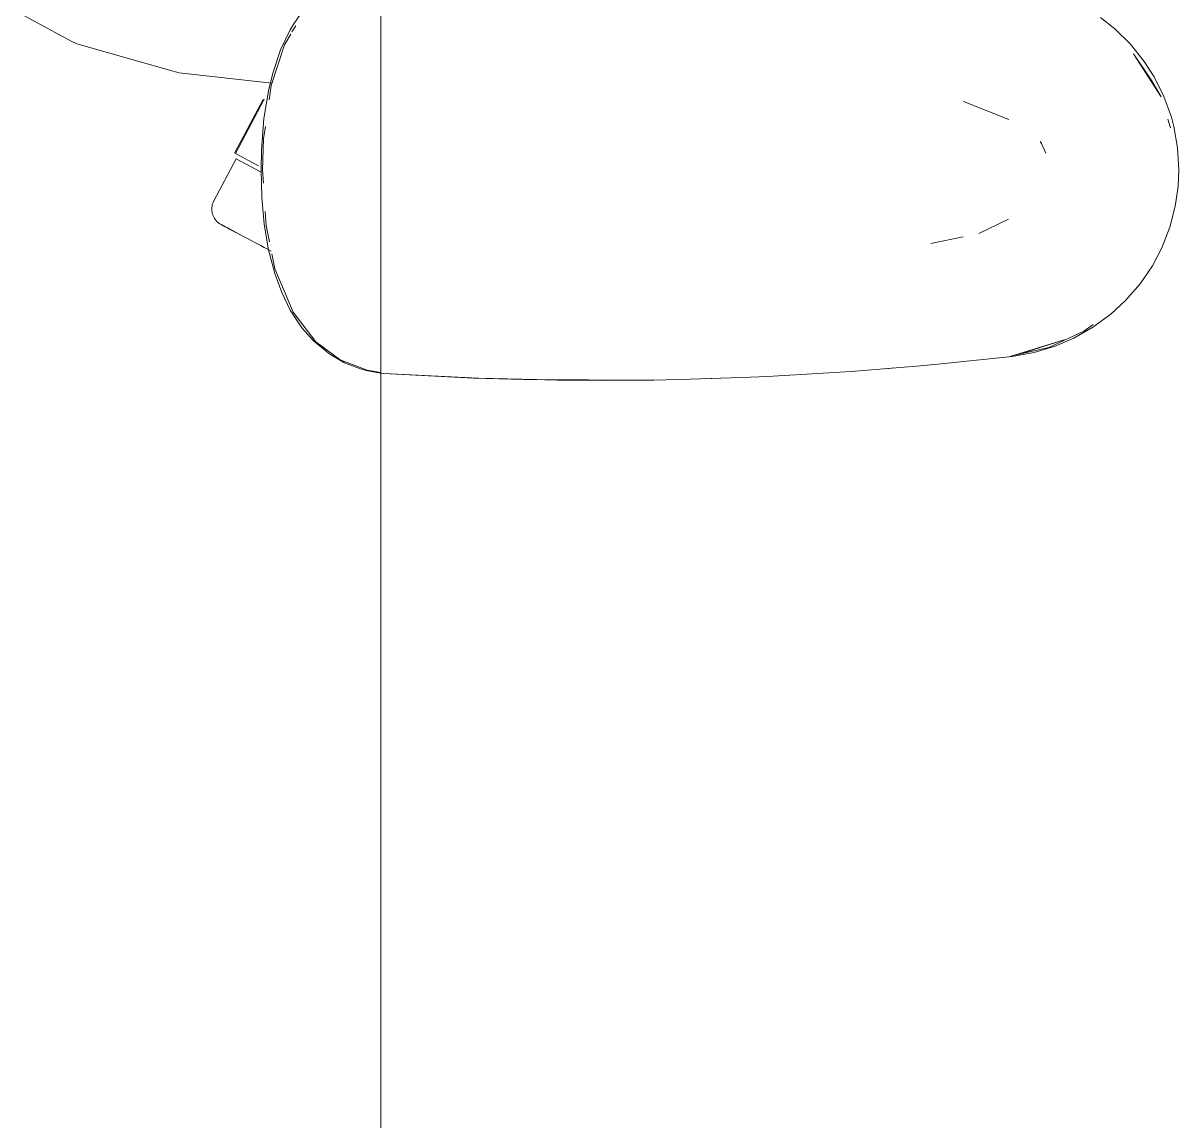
# Model space of a CAD drawing. Header units: millimetres. Extents: x 155927 to 295199, y -4084 to 97293.
# Drawn here: x 210110.5 to 210376.6, y 9928.2 to 10181 of the extents above; entities that cross this region are included whole.
import ezdxf

# ---------------------------------------------------------------- set-up
doc = ezdxf.new("R2010")
doc.units = ezdxf.units.MM
doc.header["$MEASUREMENT"] = 0
doc.layers.add('G-IMPT', color=8, linetype='CONTINUOUS', lineweight=9)
doc.layers.add('I-FURN', color=8, linetype='CONTINUOUS', lineweight=9)

msp = doc.modelspace()

# ---------------------------------------------------------------- linework, layer by layer
at = {"layer": 'G-IMPT'}
for p, q in [((210175.21, 10184.23), (210172.77, 10180.78)), ((210121.71, 10176.75), (210110.47, 10182.76)), ((210361.84, 10179.64), (210358.53, 10182.26)), ((210169.76, 10174.77), (210171.96, 10179.4)), ((210171.96, 10179.4), (210172.77, 10180.78)), ((210172.37, 10178.91), (210173.23, 10180.35)), ((210365.44, 10176.09), (210361.84, 10179.64)), ((210122.82, 10176.16), (210121.71, 10176.75)), ((210170.62, 10175.99), (210172.09, 10178.44)), ((210144.17, 10170.15), (210122.82, 10176.16)), ((210167.59, 10166.59), (210170.62, 10175.99)), ((210168.02, 10169.68), (210169.76, 10174.77)), ((210365.44, 10176.09), (210368.63, 10172.12)), ((210372.49, 10163.96), (210366.17, 10173.91)), ((210370.33, 10167.64), (210366.17, 10173.91)), ((210370.9, 10168.57), (210368.63, 10172.12)), ((210144.17, 10170.15), (210146.43, 10169.51)), ((210167.71, 10167.1), (210146.43, 10169.51)), ((210168.02, 10169.68), (210167.04, 10165.75)), ((210373.14, 10164.06), (210370.9, 10168.57)), ((210167.04, 10165.75), (210165.92, 10158.99)), ((210167.13, 10163.3), (210167.59, 10166.59)), ((210372.49, 10163.96), (210370.33, 10167.64)), ((210327.01, 10162.89), (210337.43, 10158.74)), ((210373.14, 10164.06), (210374.85, 10159.29)), ((210165.35, 10151.68), (210165.92, 10158.99)), ((210374.05, 10158.85), (210374.67, 10156.82)), ((210375.41, 10157.16), (210374.85, 10159.29)), ((210165.86, 10154.33), (210166.26, 10157.12)), ((210376.29, 10152.21), (210375.41, 10157.16)), ((210165.86, 10154.33), (210165.63, 10147.17)), ((210344.96, 10153.22), (210344.66, 10153.67)), ((210345.97, 10150.99), (210344.96, 10153.22)), ((210165.35, 10151.68), (210165.26, 10147.17)), ((210376.59, 10147.17), (210376.29, 10152.21)), ((210165.26, 10147.17), (210165.44, 10140.83)), ((210165.82, 10144.06), (210165.63, 10147.17)), ((210376.59, 10147.17), (210376.42, 10143.32)), ((210375.77, 10138.81), (210376.42, 10143.32)), ((210166, 10134.68), (210165.44, 10140.83)), ((210166.42, 10134.34), (210166.22, 10137.55)), ((210375.77, 10138.81), (210374.51, 10133.94)), ((210166, 10134.68), (210167, 10128.75)), ((210167.19, 10130.59), (210166.42, 10134.34)), ((210337.34, 10135.79), (210330.56, 10132.52)), ((210372.67, 10129.23), (210374.51, 10133.94)), ((210319.51, 10130.19), (210326.94, 10131.76)), ((210168.43, 10123.27), (210167, 10128.75)), ((210370.48, 10125.07), (210372.67, 10129.23)), ((210168.46, 10124.38), (210167.75, 10127.85)), ((210168.43, 10123.27), (210170.02, 10118.93)), ((210168.46, 10124.38), (210170.79, 10118.76)), ((210370.48, 10125.07), (210367.65, 10120.9)), ((210367.65, 10120.9), (210364.33, 10117.06)), ((210172, 10114.86), (210170.02, 10118.93)), ((210172.63, 10114.36), (210170.79, 10118.76)), ((210360.89, 10113.9), (210364.33, 10117.06)), ((210172, 10114.86), (210174.66, 10110.81)), ((210177.84, 10107.58), (210172.63, 10114.36)), ((210360.89, 10113.9), (210356.81, 10110.9)), ((210174.66, 10110.81), (210177.32, 10107.77)), ((210346.68, 10106.26), (210354.74, 10110)), ((210352.37, 10108.39), (210356.81, 10110.9)), ((210356.85, 10111.59), (210354.74, 10110)), ((210181.06, 10104.7), (210177.32, 10107.77)), ((210183.47, 10103.41), (210177.84, 10107.58)), ((210337.71, 10104.22), (210350.17, 10108.05)), ((210350.17, 10108.05), (210341.03, 10105.13)), ((210352.37, 10108.39), (210348.13, 10106.58)), ((210184.5, 10102.74), (210181.06, 10104.7)), ((210337.71, 10104.22), (210341.03, 10105.13)), ((210338.22, 10104.22), (210343.27, 10105.11)), ((210346.68, 10106.26), (210338.5, 10104.4)), ((210348.13, 10106.58), (210343.27, 10105.11)), ((210189.66, 10101), (210183.47, 10103.41)), ((210184.5, 10102.74), (210188.14, 10101.35)), ((210301.11, 10100.72), (210316.17, 10101.97)), ((210316.17, 10101.97), (210320.3, 10102.31)), ((210320.3, 10102.31), (210338.22, 10104.22)), ((210189.49, 10100.98), (210188.14, 10101.35)), ((210189.49, 10100.98), (210191.88, 10100.53)), ((210189.66, 10101), (210192.83, 10100.52)), ((210193.53, 10100.28), (210191.88, 10100.53)), ((210214.1, 10099.23), (210193.53, 10100.28)), ((210215.31, 10099.19), (210193.53, 10100.28)), ((210193.53, 10100.28), (210195.13, 10100.17)), ((210215.31, 10099.19), (210195.13, 10100.17)), ((210235.5, 10098.73), (210214.1, 10099.23)), ((210225.66, 10098.89), (210214.1, 10099.23)), ((210214.1, 10099.23), (210215.31, 10099.19)), ((210235.5, 10098.73), (210215.31, 10099.19)), ((210275.86, 10099.33), (210264.1, 10098.94)), ((210269.04, 10099.08), (210267.54, 10099.06)), ((210270.97, 10099.19), (210269.04, 10099.08)), ((210275.86, 10099.33), (210281.88, 10099.58)), ((210296.02, 10100.39), (210281.88, 10099.58)), ((210301.11, 10100.72), (210296.02, 10100.39)), ((210309.29, 10101.37), (210310.97, 10101.54)), ((210255.68, 10098.77), (210225.66, 10098.89)), ((210235.5, 10098.73), (210225.66, 10098.89)), ((210225.66, 10098.89), (210244.89, 10098.69)), ((210233.46, 10098.75), (210231.25, 10098.83)), ((210235.5, 10098.77), (210233.46, 10098.75)), ((210255.68, 10098.77), (210235.5, 10098.73)), ((210255.68, 10098.77), (210244.89, 10098.69)), ((210255.68, 10098.77), (210264.1, 10098.94))]:
    msp.add_line(p, q, dxfattribs=at)
at = {"layer": 'I-FURN'}
for p, q in [((210192.83, 9382.71), (210192.83, 10982.71)), ((210192.83, 10982.71), (210192.83, 9382.71)), ((210165.76, 10163.39), (210159.18, 10151.03)), ((210159.35, 10150.94), (210165.93, 10163.3)), ((210165.93, 10163.3), (210166.02, 10163.25)), ((210159.54, 10149.71), (210154.39, 10140.02)), ((210164.65, 10148.12), (210159.35, 10150.94)), ((210165.17, 10146.71), (210159.54, 10149.71)), ((210154, 10138.92), (210154.03, 10139.08)), ((210154.03, 10139.08), (210154.07, 10139.23)), ((210154.07, 10139.23), (210154.12, 10139.39)), ((210154.12, 10139.39), (210154.17, 10139.54)), ((210154.17, 10139.54), (210154.23, 10139.69)), ((210154.23, 10139.69), (210154.3, 10139.84)), ((210154.3, 10139.84), (210154.37, 10139.98)), ((210154.37, 10139.98), (210154.39, 10140.02)), ((210153.92, 10138.28), (210153.93, 10138.44)), ((210153.92, 10138.12), (210153.92, 10138.28)), ((210153.92, 10137.96), (210153.92, 10138.12)), ((210153.93, 10137.8), (210153.92, 10137.96)), ((210153.93, 10138.44), (210153.95, 10138.6)), ((210153.95, 10137.64), (210153.93, 10137.8)), ((210153.95, 10138.6), (210153.97, 10138.76)), ((210153.97, 10137.48), (210153.95, 10137.64)), ((210153.97, 10138.76), (210154, 10138.92)), ((210154, 10137.32), (210153.97, 10137.48)), ((210154.03, 10137.16), (210154, 10137.32)), ((210154.08, 10137.01), (210154.03, 10137.16)), ((210154.12, 10136.85), (210154.08, 10137.01)), ((210154.18, 10136.7), (210154.12, 10136.85)), ((210154.24, 10136.55), (210154.18, 10136.7)), ((210154.3, 10136.4), (210154.24, 10136.55)), ((210154.38, 10136.26), (210154.3, 10136.4)), ((210154.45, 10136.12), (210154.38, 10136.26)), ((210154.54, 10135.98), (210154.45, 10136.12)), ((210154.63, 10135.85), (210154.54, 10135.98)), ((210154.72, 10135.71), (210154.63, 10135.85)), ((210154.82, 10135.59), (210154.72, 10135.71)), ((210154.92, 10135.46), (210154.82, 10135.59)), ((210155.03, 10135.35), (210154.92, 10135.46)), ((210155.15, 10135.23), (210155.03, 10135.35)), ((210155.26, 10135.12), (210155.15, 10135.23)), ((210155.39, 10135.02), (210155.26, 10135.12)), ((210155.51, 10134.92), (210155.39, 10135.02)), ((210155.64, 10134.82), (210155.51, 10134.92)), ((210155.78, 10134.73), (210155.64, 10134.82)), ((210155.91, 10134.65), (210155.78, 10134.73)), ((210156.06, 10134.57), (210155.91, 10134.65)), ((210156.1, 10134.54), (210156.06, 10134.57)), ((210156.06, 10134.57), (210156.06, 10134.57)), ((210156.06, 10134.57), (210156.08, 10134.56)), ((210156.08, 10134.56), (210156.14, 10134.53)), ((210156.19, 10134.5), (210156.1, 10134.54)), ((210156.14, 10134.53), (210156.24, 10134.47)), ((210156.31, 10134.44), (210156.19, 10134.5)), ((210156.24, 10134.47), (210156.38, 10134.4)), ((210156.47, 10134.35), (210156.31, 10134.44)), ((210156.38, 10134.4), (210156.56, 10134.3)), ((210156.67, 10134.24), (210156.47, 10134.35)), ((210156.56, 10134.3), (210156.78, 10134.19)), ((210156.91, 10134.11), (210156.67, 10134.24)), ((210156.78, 10134.19), (210157.03, 10134.05)), ((210157.19, 10133.97), (210156.91, 10134.11)), ((210157.03, 10134.05), (210157.33, 10133.89)), ((210157.51, 10133.8), (210157.19, 10133.97)), ((210157.33, 10133.89), (210157.67, 10133.71)), ((210157.86, 10133.61), (210157.51, 10133.8)), ((210157.67, 10133.71), (210158.04, 10133.51)), ((210158.26, 10133.4), (210157.86, 10133.61)), ((210158.04, 10133.51), (210158.45, 10133.3)), ((210158.69, 10133.17), (210158.26, 10133.4)), ((210158.45, 10133.3), (210158.9, 10133.06)), ((210159.15, 10132.92), (210158.69, 10133.17)), ((210158.9, 10133.06), (210159.38, 10132.8)), ((210159.65, 10132.66), (210159.15, 10132.92)), ((210159.38, 10132.8), (210159.9, 10132.53)), ((210160.19, 10132.37), (210159.65, 10132.66)), ((210159.9, 10132.53), (210160.45, 10132.23)), ((210160.76, 10132.07), (210160.19, 10132.37)), ((210160.45, 10132.23), (210161.03, 10131.92)), ((210161.03, 10131.92), (210161.65, 10131.6)), ((210161.65, 10131.6), (210162.29, 10131.25)), ((210162.29, 10131.25), (210162.97, 10130.89)), ((210162.97, 10130.89), (210163.68, 10130.52)), ((210163.68, 10130.52), (210164.41, 10130.12)), ((210164.41, 10130.12), (210165.18, 10129.72)), ((210165.18, 10129.72), (210165.96, 10129.3)), ((210165.96, 10129.3), (210166.78, 10128.87)), ((210166.78, 10128.87), (210167.61, 10128.43))]:
    msp.add_line(p, q, dxfattribs=at)

doc.saveas('drawing.dxf')
